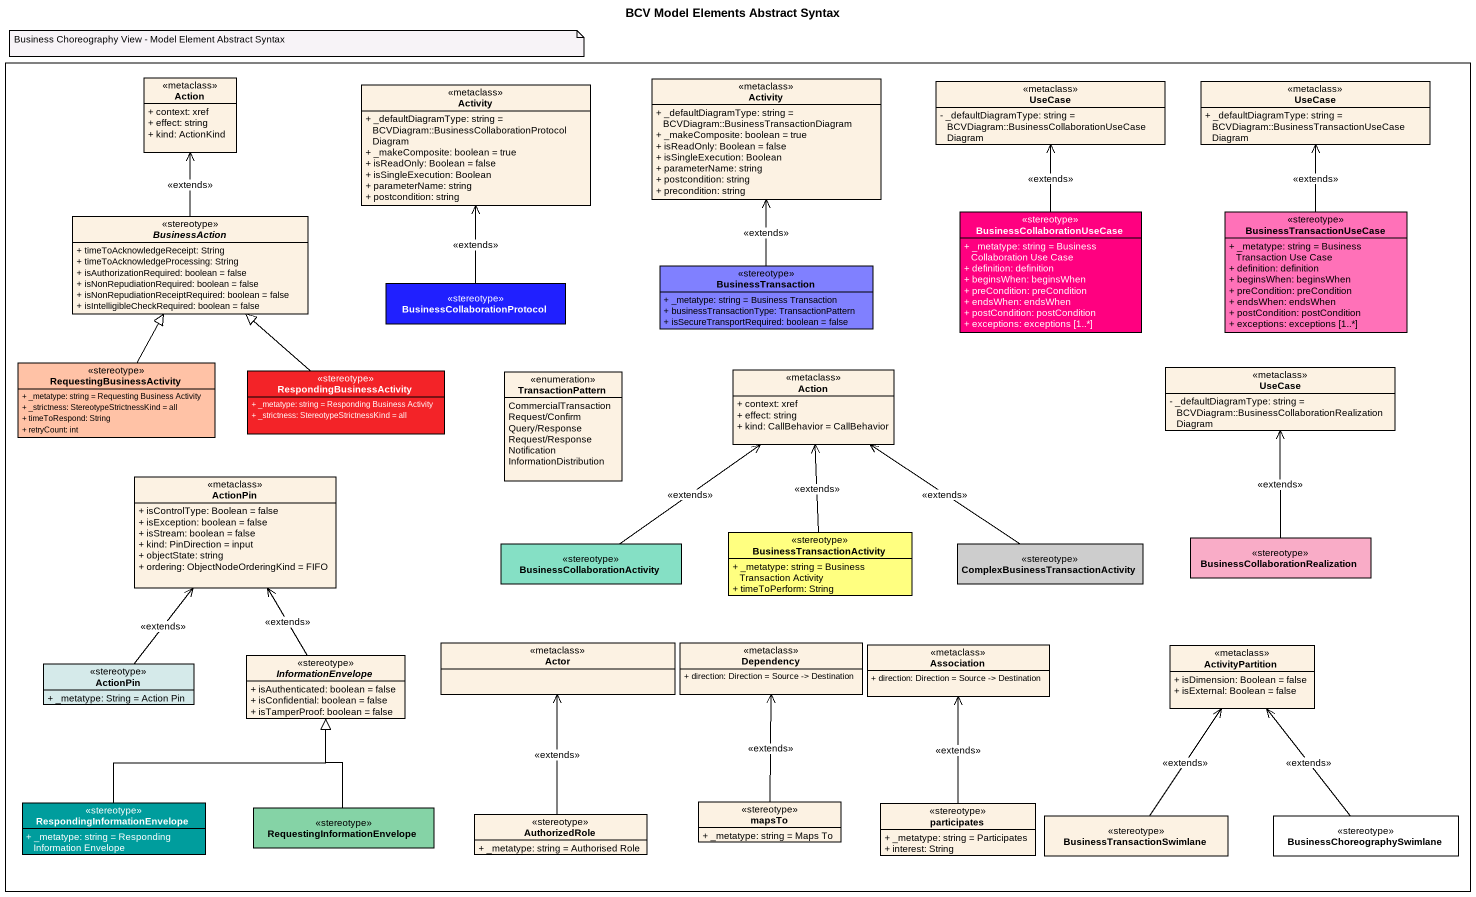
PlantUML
@startuml
title BCV Model Elements Abstract Syntax
hide circle
hide empty members
skinparam classAttributeIconSize 0
rectangle " " as rectangle1 {
  class "Action" as Action_ <<metaclass>> {
    + context: xref
    + effect: string
    + kind: ActionKind
  }
  class Activity <<metaclass>> {
    + _defaultDiagramType: string = BCVDiagram::BusinessTransactionDiagram
    + _makeComposite: boolean = true
    + isReadOnly: Boolean = false
    + isSingleExecution: Boolean
    + parameterName: string
    + postcondition: string
    + precondition: string
  }
  class "Activity" as Activity_2 <<metaclass>> {
    + _defaultDiagramType: string = BCVDiagram::BusinessCollaborationProtocolDiagram
    + _makeComposite: boolean = true
    + isReadOnly: Boolean = false
    + isSingleExecution: Boolean
    + parameterName: string
    + postcondition: string
  }
  class "UseCase" as UseCase_ <<metaclass>> {
    - _defaultDiagramType: string = BCVDiagram::BusinessCollaborationUseCaseDiagram
  }
  class "UseCase" as UseCase__2 <<metaclass>> {
    + _defaultDiagramType: string = BCVDiagram::BusinessTransactionUseCaseDiagram
  }
  abstract class BusinessAction <<stereotype>> {
    + timeToAcknowledgeReceipt: String
    + timeToAcknowledgeProcessing: String
    + isAuthorizationRequired: boolean = false
    + isNonRepudiationRequired: boolean = false
    + isNonRepudiationReceiptRequired: boolean = false
    + isIntelligibleCheckRequired: boolean = false
  }
  class BusinessCollaborationUseCase <<stereotype>> #FF0080 {
    + _metatype: string = Business Collaboration Use Case
    + definition: definition
    + beginsWhen: beginsWhen
    + preCondition: preCondition
    + endsWhen: endsWhen
    + postCondition: postCondition
    + exceptions: exceptions [1..*]
  }
  class BusinessTransactionUseCase <<stereotype>> #FF71B8 {
    + _metatype: string = Business Transaction Use Case
    + definition: definition
    + beginsWhen: beginsWhen
    + preCondition: preCondition
    + endsWhen: endsWhen
    + postCondition: postCondition
    + exceptions: exceptions [1..*]
  }
  class BusinessTransaction <<stereotype>> #8080FF {
    + _metatype: string = Business Transaction
    + businessTransactionType: TransactionPattern
    + isSecureTransportRequired: boolean = false
  }
  class "BusinessCollaborationProtocol" as BusinessCollaborationProtoco <<stereotype>> #2020FF
  class RequestingBusinessActivity <<stereotype>> #FFC2A6 {
    + _metatype: string = Requesting Business Activity
    + _strictness: StereotypeStrictnessKind = all
    + timeToRespond: String
    + retryCount: int
  }
  class RespondingBusinessActivity <<stereotype>> #F32328 {
    + _metatype: string = Responding Business Activity
    + _strictness: StereotypeStrictnessKind = all
  }
  enum TransactionPattern {
    CommercialTransaction
    Request/Confirm
    Query/Response
    Request/Response
    Notification
    InformationDistribution
  }
  class "Action" as Action__2 <<metaclass>> {
    + context: xref
    + effect: string
    + kind: CallBehavior = CallBehavior
  }
  class "UseCase" as UseCase__3 <<metaclass>> {
    - _defaultDiagramType: string = BCVDiagram::BusinessCollaborationRealizationDiagram
  }
  class ActionPin <<metaclass>> {
    + isControlType: Boolean = false
    + isException: boolean = false
    + isStream: boolean = false
    + kind: PinDirection = input
    + objectState: string
    + ordering: ObjectNodeOrderingKind = FIFO
  }
  class "BusinessCollaborationActivity" as BusinessCollaborationActivit <<stereotype>> #85E0C5
  class BusinessTransactionActivity <<stereotype>> #FFFF80 {
    + _metatype: string = Business Transaction Activity
    + timeToPerform: String
  }
  class "ComplexBusinessTransactionActivity" as ComplexBusinessTransactionAc <<stereotype>> #CDCDCD
  class "BusinessCollaborationRealization" as BusinessCollaborationRealiza <<stereotype>> #F9ACC7
  class "ActionPin" as ActionPin_2 <<stereotype>> #D5EAEA {
    + _metatype: String = Action Pin
  }
  abstract class InformationEnvelope <<stereotype>> {
    + isAuthenticated: boolean = false
    + isConfidential: boolean = false
    + isTamperProof: boolean = false
  }
  class "Actor" as Actor_ <<metaclass>>
  class Dependency <<metaclass>> {
    + direction: Direction = Source -> Destination
  }
  class Association <<metaclass>> {
    + direction: Direction = Source -> Destination
  }
  class ActivityPartition <<metaclass>> {
    + isDimension: Boolean = false
    + isExternal: Boolean = false
  }
  class "RespondingInformationEnvelope" as RespondingInformationEnvelop <<stereotype>> #009D9D {
    + _metatype: string = Responding Information Envelope
  }
  class "RequestingInformationEnvelope" as RequestingInformationEnvelop <<stereotype>> #85D3A6
  class AuthorizedRole <<stereotype>> {
    + _metatype: string = Authorised Role
  }
  class mapsTo <<stereotype>> {
    + _metatype: string = Maps To
  }
  class participates <<stereotype>> {
    + _metatype: string = Participates
    + interest: String
  }
  class BusinessTransactionSwimlane <<stereotype>>
  class BusinessChoreographySwimlane <<stereotype>> #FFFFFF
}
BusinessAction -up-> Action_ : <<extends>>
BusinessCollaborationUseCase -up-> UseCase_ : <<extends>>
BusinessTransactionUseCase -up-> UseCase__2 : <<extends>>
BusinessTransaction -up-> Activity : <<extends>>
BusinessCollaborationProtoco -up-> Activity_2 : <<extends>>
RequestingBusinessActivity -up-|> BusinessAction
RespondingBusinessActivity -up-|> BusinessAction
BusinessCollaborationActivit -up-> Action__2 : <<extends>>
BusinessTransactionActivity -up-> Action__2 : <<extends>>
ComplexBusinessTransactionAc -up-> Action__2 : <<extends>>
BusinessCollaborationRealiza -up-> UseCase__3 : <<extends>>
ActionPin_2 -up-> ActionPin : <<extends>>
InformationEnvelope -up-> ActionPin : <<extends>>
RespondingInformationEnvelop -up-|> InformationEnvelope
RequestingInformationEnvelop -up-|> InformationEnvelope
AuthorizedRole -up-> Actor_ : <<extends>>
mapsTo -up-> Dependency : <<extends>>
participates -up-> Association : <<extends>>
BusinessTransactionSwimlane -up-> ActivityPartition : <<extends>>
BusinessChoreographySwimlane -up-> ActivityPartition : <<extends>>
note as N1
  Business Choreography View - Model Element Abstract Syntax
end note
@enduml
